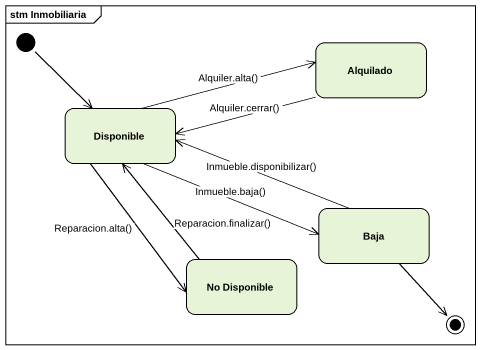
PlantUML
@startuml
mainframe stm Inmobiliaria
hide empty description
state Alquilado
state Disponible
state Baja
state "No Disponible" as No_Disponible
[*] --> Disponible
Alquilado -left-> Disponible : Alquiler.cerrar()
Disponible -right-> Alquilado : Alquiler.alta()
Disponible -right-> Baja : Inmueble.baja()
Disponible --> No_Disponible : Reparacion.alta()
Baja -left-> Disponible : Inmueble.disponibilizar()
No_Disponible -up-> Disponible : Reparacion.finalizar()
Baja --> [*]
@enduml
